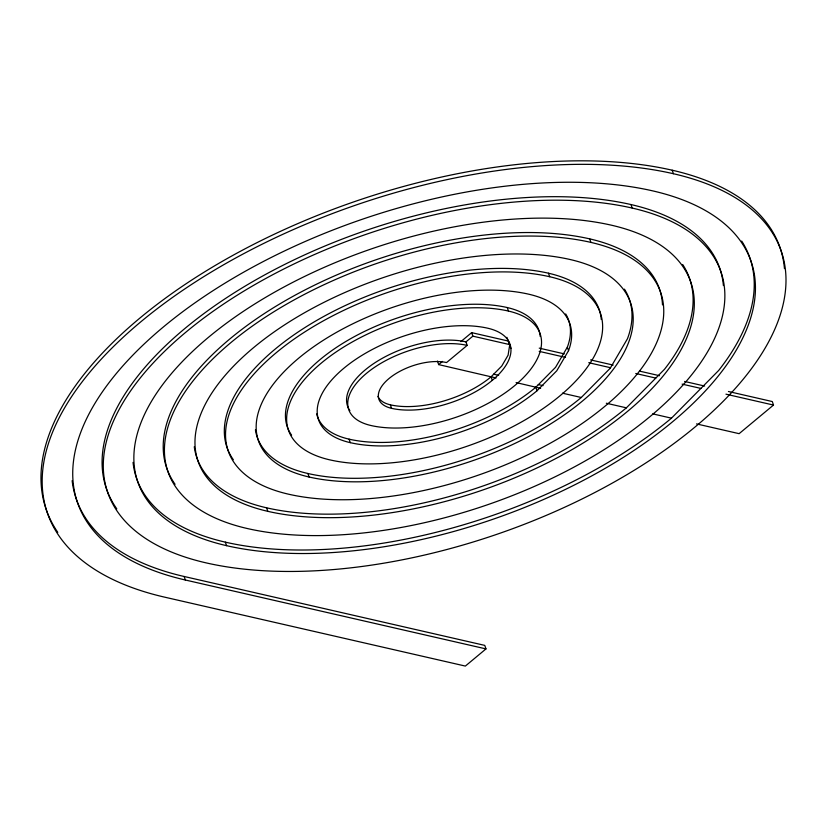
<?xml version="1.0" encoding="UTF-8"?>
<svg xmlns="http://www.w3.org/2000/svg" width="827" height="827" viewBox="0 0 827 827"><rect width="100%" height="100%" fill="white"/><g stroke="black" fill="none" stroke-linecap="round" stroke-linejoin="round"><path stroke-width="1.24" d="M506.899 337.313L509.701 344.973L508.098 355.176L501.751 366.051L491.083 376.823A74.337 36.15 -18.9 0 1 390.354 404.817A42.477 20.665 -18.9 0 1 377.939 396.402M565.689 313.929A137.789 67.008 -18.9 0 1 567.343 347.154L555.568 367.291L535.813 387.263A137.789 67.008 -18.9 0 1 349.108 439.158A106.197 51.646 -18.9 0 1 316.669 413.882M567.343 347.154L568.542 350.658L556.767 370.796L537.012 390.778A137.789 67.008 -18.9 0 1 350.307 442.662L349.108 439.158M255.419 429.802A169.649 82.504 -18.9 0 0 307.861 473.489A201.778 98.134 -18.9 0 0 581.278 397.498L610.223 368.242L627.455 338.75A201.778 98.134 -18.9 0 0 624.447 289.15M194.273 446.745A233.638 113.63 -18.9 0 0 266.614 507.819A265.498 129.126 -18.9 0 0 626.38 407.835L664.453 369.338A265.498 129.126 -18.9 0 0 682.688 264.516M133.054 462.386A297.358 144.622 -18.9 0 0 225.368 542.15A329.218 160.107 -18.9 0 0 671.472 418.173L718.694 370.434A329.218 160.107 -18.9 0 0 741.695 241.06M460.908 341.582L471.648 332.64L508.357 341.055L509.556 344.57L472.848 336.155L465.973 341.871A74.337 36.15 -18.9 0 0 379.49 359.921A74.337 36.15 -18.9 0 0 349.873 410.595M437.473 361.089L438.672 364.604L442.486 361.43M465.973 341.871L467.172 345.386L446.549 362.557A42.477 20.665 -18.9 0 0 388.99 378.549A42.477 20.665 -18.9 0 0 391.553 408.331A74.337 36.15 -18.9 0 0 492.292 380.337A74.337 36.15 -18.9 0 0 487.796 328.226A106.197 51.646 -18.9 0 0 343.887 368.211A106.197 51.646 -18.9 0 0 350.307 442.662M728.442 391.502L772.294 401.55L773.493 405.065L739.121 433.668L696.53 423.91M72.135 480.652A361.079 175.603 -18.9 0 0 184.121 576.481L484.767 645.391L485.976 648.906L465.353 666.076L164.697 597.166A392.939 191.099 -18.9 0 1 140.952 321.703A392.939 191.099 -18.9 0 1 673.405 173.722L672.206 170.207A392.939 191.099 -18.9 0 0 216.116 264.94A392.939 191.099 -18.9 0 0 57.776 532.34M538.222 384.555L543.05 385.62M516.1 382.581L540.631 388.328M539.245 348.136L564.303 353.884M590.612 359.91L613.169 365.079M639.478 371.106L659.522 375.706M684.58 381.443L704.635 386.044M539.194 351.361L565.513 357.398M588.752 362.722L610.533 367.715M635.756 373.494L655.801 378.084M682.11 384.121L700.903 388.421M725.951 394.169L773.493 405.065M493.647 374.176L498.65 375.324M438.672 364.604L496.097 377.97M562.494 393.187L581.278 397.498M606.336 403.235L626.38 407.835M652.689 413.862L671.472 418.173M184.121 576.481L185.32 579.996L485.976 648.906M116.793 508.853A329.218 160.107 -18.9 0 1 247.945 284.436A329.218 160.107 -18.9 0 1 630.96 204.548L632.159 208.053A297.358 144.622 -18.9 0 1 650.125 416.508A297.358 144.622 -18.9 0 1 247.19 528.494A265.498 129.126 -18.9 0 1 231.146 342.378A265.498 129.126 -18.9 0 1 590.912 242.394L589.713 238.879A265.498 129.126 -18.9 0 0 280.829 303.302A265.498 129.126 -18.9 0 0 175.066 484.291M233.328 459.719A201.778 98.134 -18.9 0 1 313.712 322.179A201.778 98.134 -18.9 0 1 548.466 273.21L549.666 276.725A169.917 82.638 -18.9 0 1 559.931 395.844A169.917 82.638 -18.9 0 1 329.684 459.833A138.057 67.142 -18.9 0 1 321.341 363.053A138.057 67.142 -18.9 0 1 508.419 311.055L507.22 307.541A138.057 67.142 -18.9 0 0 346.596 341.044A138.057 67.142 -18.9 0 0 291.6 435.157M535.813 387.263L537.012 390.778M509.701 344.973L510.91 348.477M491.083 376.823L492.292 380.337M471.648 332.64L472.848 336.155M390.354 404.817L391.553 408.331M307.861 473.489L309.06 477.003A201.778 98.134 -18.9 0 0 582.487 401.012A201.778 98.134 -18.9 0 0 570.289 259.554A233.638 113.63 -18.9 0 0 253.693 347.547A233.638 113.63 -18.9 0 0 267.814 511.334A265.498 129.126 -18.9 0 0 627.579 411.339A265.498 129.126 -18.9 0 0 611.535 225.223A297.358 144.622 -18.9 0 0 208.6 337.209A297.358 144.622 -18.9 0 0 226.567 545.665A329.218 160.107 -18.9 0 0 672.682 421.677A329.218 160.107 -18.9 0 0 652.782 190.892A361.079 175.603 -18.9 0 0 163.498 326.872A361.079 175.603 -18.9 0 0 185.32 579.996M266.614 507.819L267.814 511.334M225.368 542.15L226.567 545.665M467.172 345.386A74.337 36.15 -18.9 0 0 366.444 373.38A74.337 36.15 -18.9 0 0 370.93 425.502A106.197 51.646 -18.9 0 0 514.839 385.506A106.197 51.646 -18.9 0 0 508.419 311.055M549.666 276.725A201.778 98.134 -18.9 0 0 276.249 352.715A201.778 98.134 -18.9 0 0 288.437 494.164A233.638 113.63 -18.9 0 0 605.033 406.181A233.638 113.63 -18.9 0 0 590.912 242.394M632.159 208.053A329.218 160.107 -18.9 0 0 186.054 332.04A329.218 160.107 -18.9 0 0 205.944 562.836A361.079 175.603 -18.9 0 0 695.228 426.846A361.079 175.603 -18.9 0 0 673.405 173.722M309.06 477.003A169.649 82.504 -18.9 0 1 298.816 358.07A169.649 82.504 -18.9 0 1 528.68 294.185A137.789 67.008 -18.9 0 1 568.542 350.658M672.206 170.207A361.079 175.603 -18.9 0 1 784.451 268.61M507.22 307.541A106.197 51.646 -18.9 0 1 540.227 336.486M548.466 273.21A169.917 82.638 -18.9 0 1 601.281 319.511M589.713 238.879A233.638 113.63 -18.9 0 1 662.489 304.874M630.96 204.548A297.358 144.622 -18.9 0 1 723.398 285.584"/></g></svg>
